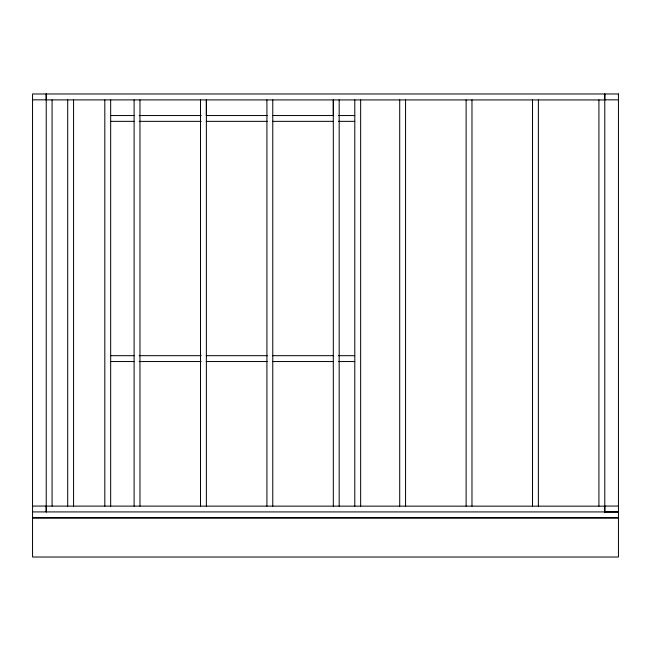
<?xml version="1.0" encoding="UTF-8"?>
<svg xmlns="http://www.w3.org/2000/svg" width="651" height="651" viewBox="0 0 651 651"><rect width="100%" height="100%" fill="white"/><g stroke="black" fill="none" stroke-linecap="round" stroke-linejoin="round"><path stroke-width="0.98" d="M32.55 99.839L46.221 99.839L46.221 93.98L46.221 511.922L46.221 506.063L32.55 506.063M604.779 94.086L604.779 99.945L46.221 99.888M618.45 512.036L604.779 512.036L604.779 506.169L46.221 506.112M604.779 99.839L618.45 99.839M110.67 115.544L134.065 115.544M139.151 115.544L201.2 115.544M206.286 115.544L267.317 115.544M272.403 115.544L333.434 115.544M338.52 115.544L354.795 115.544M110.67 121.346L134.065 121.346M139.151 121.346L201.2 121.346M206.286 121.346L267.317 121.346M272.403 121.346L333.434 121.346M338.52 121.346L354.795 121.346M110.67 355.682L134.065 355.682M139.151 355.682L201.2 355.682M206.286 355.682L267.317 355.682M272.403 355.682L333.434 355.682M338.52 355.682L354.795 355.682M110.67 361.549L134.065 361.549M139.151 361.549L201.2 361.549M206.286 361.549L267.317 361.549M272.403 361.549L333.434 361.549M338.52 361.549L354.795 361.549M604.779 506.063L618.45 506.063M32.55 511.922L618.45 511.922M32.55 517.781L618.45 517.781M32.55 517.96L618.45 517.96M604.779 93.98L604.779 512.036M598.92 99.888L598.92 506.112M538.377 99.888L538.377 506.112M532.518 99.888L532.518 506.112M471.975 99.888L471.975 506.112M466.116 99.888L466.116 506.112M405.573 99.888L405.573 506.112M399.714 99.888L399.714 506.112M360.654 99.888L360.654 506.112M354.795 99.888L354.795 506.112M339.171 99.888L339.171 506.112M333.312 115.479L333.312 99.888L333.312 506.112M272.769 99.888L272.769 506.112M266.91 99.888L266.91 506.112M206.367 115.487L206.367 99.888L206.367 506.112M200.508 99.888L200.508 506.112M139.965 99.888L139.965 506.112M134.106 99.888L134.106 506.112M110.67 99.888L110.67 506.112M104.811 99.888L104.811 506.112M73.563 99.888L73.563 506.112M67.704 99.888L67.704 506.112M52.08 99.888L52.08 506.112M618.45 93.98L32.55 93.98L32.55 557.02L618.45 557.02L618.45 93.98"/></g></svg>
